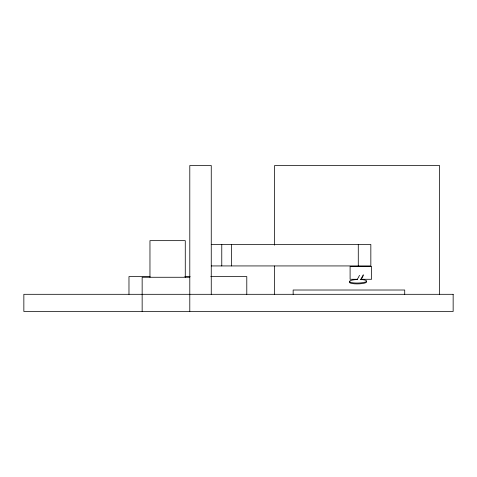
<?xml version="1.0" encoding="UTF-8"?>
<svg xmlns="http://www.w3.org/2000/svg" width="477" height="477" viewBox="0 0 477 477"><rect width="100%" height="100%" fill="white"/><g stroke="black" fill="none" stroke-linecap="round" stroke-linejoin="round"><path stroke-width="0.72" d="M359.533 275.312L357.249 279.54L356.76 279.552A8.586 1.771 -1.4 0 0 350.494 282.301A8.586 1.771 -1.4 0 0 364.47 282.301A8.586 1.771 -1.4 0 0 361.178 279.552L360.701 279.54L363.313 274.71M361.047 279.772L363.337 275.551M211.257 244.468L370.838 244.468L370.838 265.933L211.257 265.933M150.034 276.577L128.975 276.577L128.975 294.309M184.814 276.577L190.162 276.577M210.721 276.577L246.788 276.577L246.788 294.309M189.792 277.268L142.152 277.268L142.152 311.481M357.494 279.283L350.1 279.283L350.1 266.404L371.565 266.404L371.565 279.283L360.922 279.283M439.555 294.309L439.555 165.519L274.603 165.519L274.603 245.178M404.717 294.309L404.717 290.016L293.152 290.016L293.152 294.309M358.281 244.468L358.281 265.933M274.603 266.017L274.603 294.309M231.589 244.468L231.589 265.933M221.769 244.468L221.769 265.933M211.257 294.309L211.257 165.519L189.792 165.519L189.792 311.481M185.273 277.268L185.273 240.652L149.963 240.652L149.963 277.268M366.545 281.651A8.586 1.771 -1.4 0 1 357.094 283.898A8.586 1.771 -1.4 0 1 350.07 281.651M453.15 294.309L23.85 294.309L23.85 311.481L453.15 311.481L453.15 294.309"/></g></svg>
